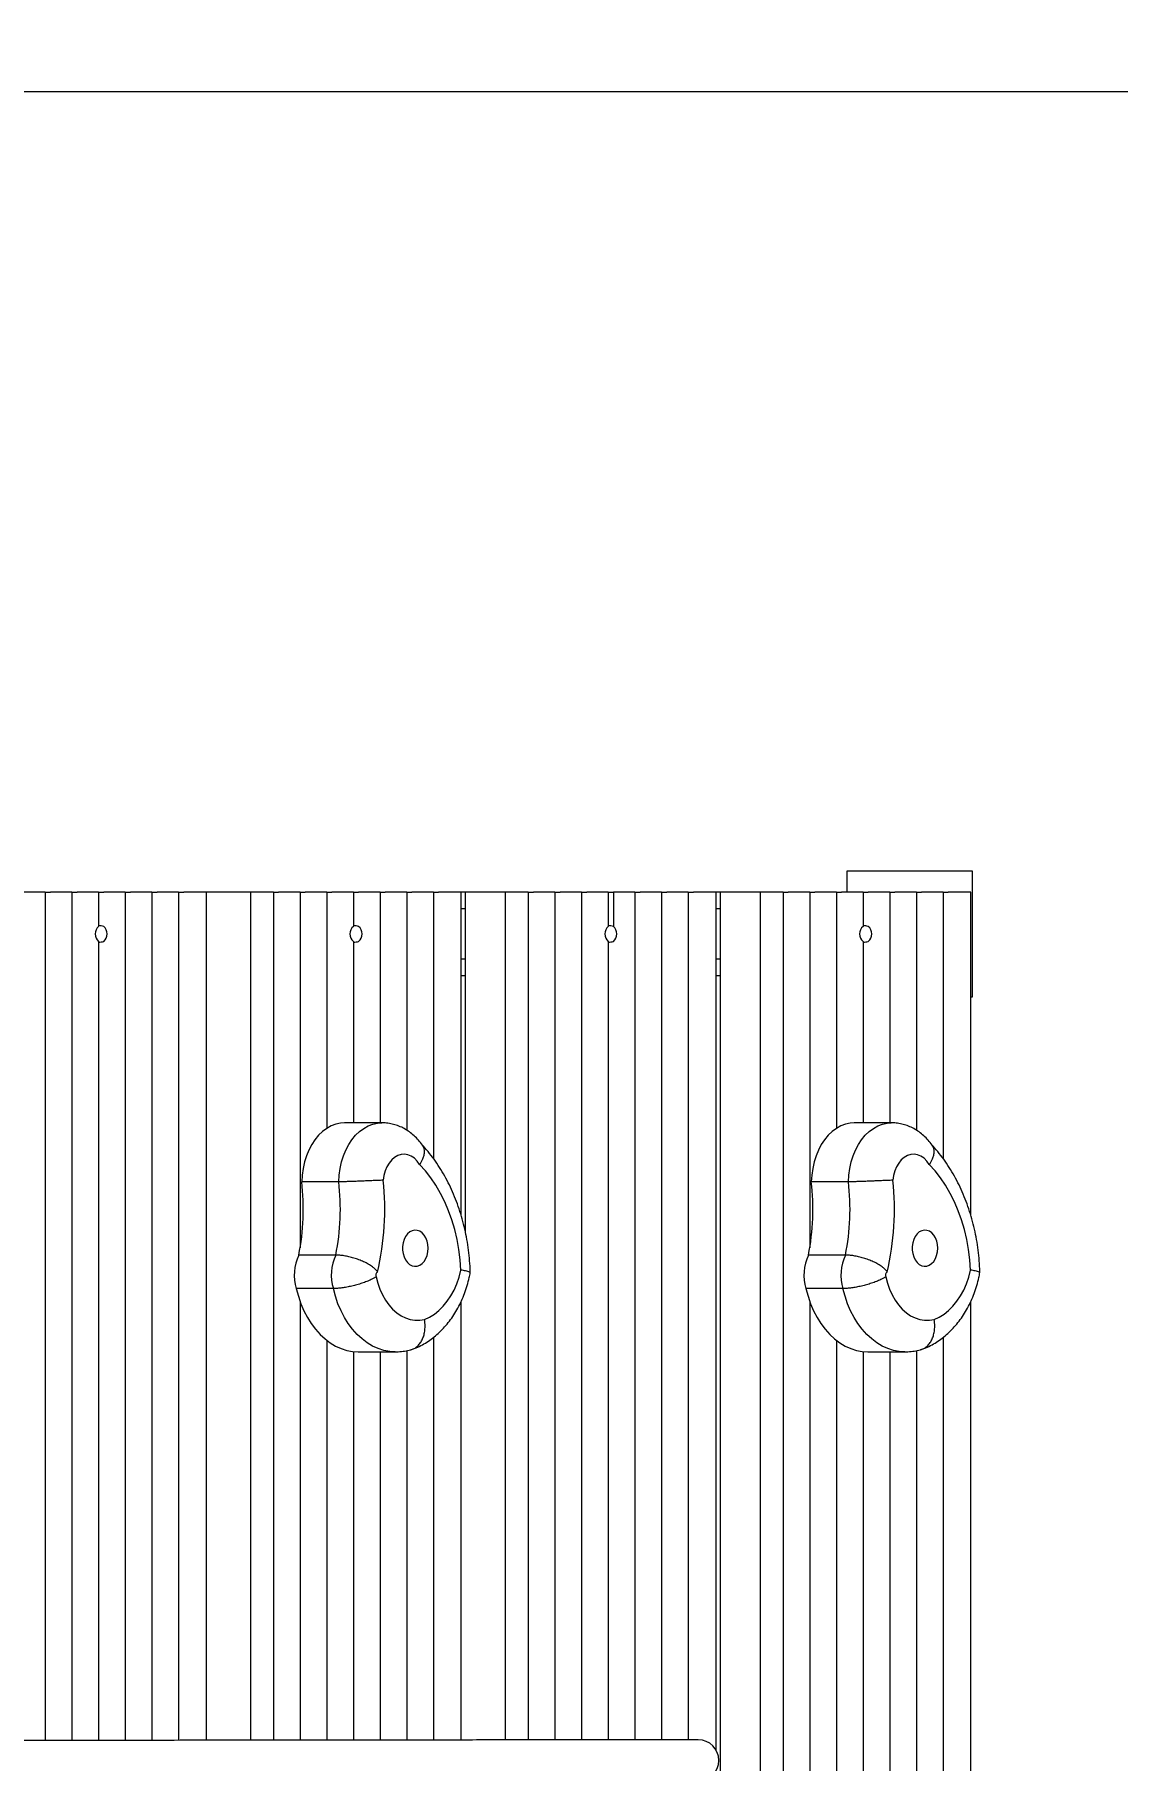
# Model space of a CAD drawing. Header units: millimetres. Extents: x -6028 to 5958, y -6064 to 4137.
# Drawn here: x 2610 to 3127, y 2169 to 2993 of the extents above; entities that cross this region are included whole.
import ezdxf

# ---------------------------------------------------------------- set-up
doc = ezdxf.new("R2010")
doc.units = ezdxf.units.MM
for name, color, linetype in [('DIKOM_ОБЪЕКТ', 7, 'Continuous'), ('DIKOM_РАЗМЕР_ЗОНА', 7, 'Continuous'), ('DIKOM_РАЗМЕР_ОБЪЕКТА', 7, 'Continuous')]:
    doc.layers.add(name, color=color, linetype=linetype)
doc.styles.add('style1', font='arial.ttf', dxfattribs={"width": 0.8})
doc.dimstyles.new('1-50', dxfattribs={"dimtxt": 300, "dimasz": 200, "dimexe": 100, "dimexo": 0, "dimgap": 100, "dimtad": 1, "dimtxsty": 'style1', "dimcen": 200, "dimclrd": 7, "dimclre": 7, "dimclrt": 7, "dimadec": 1, "dimazin": 2, "dimtfac": 1, "dimtmove": 0, "dimatfit": 2, "dimfxl": 0, "dimlwd": 25, "dimlwe": 18, "dimarcsym": 0})

# ---------------------------------------------------------------- blocks, each defined once
blk = doc.blocks.new('*D10')
at = {"layer": 'Defpoints', "color": 0, "transparency": 16777216}
for p in [(1555.59, 4137.49), (5858.35, 4137.49), (1555.59, -4898.38)]:
    blk.add_point(p, dxfattribs=at)
at = {"layer": 'DIKOM_РАЗМЕР_ЗОНА', "color": 7, "lineweight": 18, "transparency": 16777216}
for p, q in [((1555.59, 4137.49), (5958.35, 4137.49)), ((1555.59, -4898.38), (5958.35, -4898.38))]:
    blk.add_line(p, q, dxfattribs=at)
at = {"layer": 'DIKOM_РАЗМЕР_ЗОНА', "color": 7, "lineweight": 25, "transparency": 16777216}
blk.add_line((5858.35, -4698.38), (5858.35, 3937.49), dxfattribs=at)
at = {"layer": 'DIKOM_РАЗМЕР_ЗОНА', "color": 7, "transparency": 16777216}
for points in [[(5825.01, 3937.49), (5891.68, 3937.49), (5858.35, 4137.49)], [(5825.01, -4698.38), (5891.68, -4698.38), (5858.35, -4898.38)]]:
    blk.add_solid(points, dxfattribs=at)
at = {"layer": 'DIKOM_РАЗМЕР_ЗОНА', "color": 7, "transparency": 16777216, "insert": (5605.17, 52.12), "char_height": 300, "attachment_point": 5, "rotation": 90, "style": 'style1'}
blk.add_mtext('9050', dxfattribs=at)
blk = doc.blocks.new('*D11')
at = {"layer": 'Defpoints', "color": 0, "transparency": 16777216}
for p in [(259.43, 2965.58), (1920.55, -3002.33), (4022.59, -3002.33)]:
    blk.add_point(p, dxfattribs=at)
at = {"layer": 'DIKOM_РАЗМЕР_ОБЪЕКТА', "color": 7, "lineweight": 18, "transparency": 16777216}
for p, q in [((259.43, 2965.58), (4122.59, 2965.58)), ((1920.55, -3002.33), (4122.59, -3002.33))]:
    blk.add_line(p, q, dxfattribs=at)
at = {"layer": 'DIKOM_РАЗМЕР_ОБЪЕКТА', "color": 7, "lineweight": 25, "transparency": 16777216}
blk.add_line((4022.59, 2765.58), (4022.59, -2802.33), dxfattribs=at)
at = {"layer": 'DIKOM_РАЗМЕР_ОБЪЕКТА', "color": 7, "transparency": 16777216}
for points in [[(3989.25, 2765.58), (4055.92, 2765.58), (4022.59, 2965.58)], [(3989.25, -2802.33), (4055.92, -2802.33), (4022.59, -3002.33)]]:
    blk.add_solid(points, dxfattribs=at)
at = {"layer": 'DIKOM_РАЗМЕР_ОБЪЕКТА', "color": 7, "transparency": 16777216, "insert": (3769.41, -24.42), "char_height": 300, "attachment_point": 5, "rotation": 90, "style": 'style1'}
blk.add_mtext('6000', dxfattribs=at)

msp = doc.modelspace()

# ---------------------------------------------------------------- linework, layer by layer
at = {"layer": 'DIKOM_ОБЪЕКТ', "color": 7, "linetype": 'Continuous', "lineweight": 15}
for p, q in [((2997.433, 2593.494), (2997.433, 2583.494)), ((3057.433, 2593.494), (2997.433, 2593.494)), ((3057.433, 2533.494), (3057.433, 2593.494)), ((2614.823, 2583.494), (2604.545, 2583.494)), ((2614.823, 2583.494), (2614.823, 2178.534)), ((2614.823, 2583.494), (2617.273, 2583.494)), ((2627.551, 2583.494), (2617.273, 2583.494)), ((2627.551, 2583.494), (2627.551, 2178.548)), ((2627.551, 2583.494), (2630, 2583.494)), ((2640.279, 2583.494), (2630, 2583.494)), ((2640.279, 2583.494), (2640.279, 2567.099)), ((2640.279, 2583.494), (2642.728, 2583.494)), ((2653.007, 2583.494), (2642.728, 2583.494)), ((2653.007, 2583.494), (2653.007, 2178.576)), ((2653.007, 2583.494), (2655.456, 2583.494)), ((2665.735, 2583.494), (2655.456, 2583.494)), ((2665.735, 2583.494), (2665.735, 2178.59)), ((2665.735, 2583.494), (2668.184, 2583.494)), ((2678.463, 2583.494), (2668.184, 2583.494)), ((2678.463, 2583.494), (2678.463, 2178.604)), ((2678.463, 2583.494), (2680.912, 2583.494)), ((2691.708, 2583.494), (2680.912, 2583.494)), ((2691.708, 2178.618), (2691.708, 2583.494)), ((2693.83, 2583.494), (2691.708, 2583.494)), ((2712.921, 2583.494), (2693.83, 2583.494)), ((2712.921, 2178.642), (2712.921, 2583.494)), ((2723.718, 2583.494), (2712.921, 2583.494)), ((2723.718, 2583.494), (2723.718, 2178.654)), ((2723.718, 2583.494), (2726.167, 2583.494)), ((2736.445, 2583.494), (2726.167, 2583.494)), ((2736.445, 2583.494), (2736.445, 2413.703)), ((2736.445, 2583.494), (2738.895, 2583.494)), ((2749.173, 2583.494), (2738.895, 2583.494)), ((2749.173, 2583.494), (2749.173, 2470.725)), ((2749.173, 2583.494), (2751.623, 2583.494)), ((2761.901, 2583.494), (2751.623, 2583.494)), ((2761.901, 2583.494), (2761.901, 2567.099)), ((2761.901, 2583.494), (2764.351, 2583.494)), ((2774.629, 2583.494), (2764.351, 2583.494)), ((2774.629, 2583.494), (2774.629, 2473.349)), ((2774.629, 2583.494), (2777.079, 2583.494)), ((2787.357, 2583.494), (2777.079, 2583.494)), ((2787.357, 2583.494), (2787.357, 2469.805)), ((2787.357, 2583.494), (2789.807, 2583.494)), ((2800.085, 2583.494), (2789.807, 2583.494)), ((2800.085, 2583.494), (2800.085, 2456.268)), ((2800.085, 2583.494), (2802.535, 2583.494)), ((2813.331, 2583.494), (2802.535, 2583.494)), ((2813.331, 2429.149), (2813.331, 2583.494)), ((2815.452, 2583.494), (2813.331, 2583.494)), ((2815.452, 2420.64), (2815.452, 2583.494)), ((2834.544, 2583.494), (2815.452, 2583.494)), ((2834.544, 2178.779), (2834.544, 2583.494)), ((2845.34, 2583.494), (2834.544, 2583.494)), ((2845.34, 2583.494), (2845.34, 2178.791)), ((2845.34, 2583.494), (2847.789, 2583.494)), ((2858.068, 2583.494), (2847.789, 2583.494)), ((2858.068, 2583.494), (2858.068, 2178.806)), ((2858.068, 2583.494), (2860.517, 2583.494)), ((2870.796, 2583.494), (2860.517, 2583.494)), ((2870.796, 2583.494), (2870.796, 2178.821)), ((2870.796, 2583.494), (2873.245, 2583.494)), ((2883.524, 2583.494), (2873.245, 2583.494)), ((2883.524, 2583.494), (2883.524, 2567.099)), ((2883.524, 2583.494), (2885.973, 2583.494)), ((2885.973, 2583.494), (2885.973, 2567.099)), ((2896.252, 2583.494), (2885.973, 2583.494)), ((2896.252, 2583.494), (2896.252, 2178.851)), ((2896.252, 2583.494), (2898.701, 2583.494)), ((2908.98, 2583.494), (2898.701, 2583.494)), ((2908.98, 2583.494), (2908.98, 2178.866)), ((2908.98, 2583.494), (2911.429, 2583.494)), ((2921.707, 2583.494), (2911.429, 2583.494)), ((2921.707, 2583.494), (2921.707, 2178.882)), ((2921.707, 2583.494), (2924.157, 2583.494)), ((2934.953, 2583.494), (2924.157, 2583.494)), ((2934.953, 2173.972), (2934.953, 2583.494)), ((2937.074, 2583.494), (2934.953, 2583.494)), ((2937.074, 1918.657), (2937.074, 2583.494)), ((2956.166, 2583.494), (2937.074, 2583.494)), ((2956.166, 1743.494), (2956.166, 2583.494)), ((2966.962, 2583.494), (2956.166, 2583.494)), ((2966.962, 2583.494), (2966.962, 1743.494)), ((2966.962, 2583.494), (2969.412, 2583.494)), ((2979.69, 2583.494), (2969.412, 2583.494)), ((2979.69, 2583.494), (2979.69, 2413.703)), ((2979.69, 2583.494), (2982.14, 2583.494)), ((2992.418, 2583.494), (2982.14, 2583.494)), ((2992.418, 2583.494), (2992.418, 2470.725)), ((2992.418, 2583.494), (2994.868, 2583.494)), ((3005.146, 2583.494), (2994.868, 2583.494)), ((3005.146, 2583.494), (3005.146, 2567.099)), ((3005.146, 2583.494), (3007.596, 2583.494)), ((3017.874, 2583.494), (3007.596, 2583.494)), ((3017.874, 2583.494), (3017.874, 2473.349)), ((3017.874, 2583.494), (3020.323, 2583.494)), ((3030.602, 2583.494), (3020.323, 2583.494)), ((3030.602, 2583.494), (3030.602, 2469.805)), ((3030.602, 2583.494), (3033.051, 2583.494)), ((3043.33, 2583.494), (3033.051, 2583.494)), ((3043.33, 2583.494), (3043.33, 2456.268)), ((3043.33, 2583.494), (3045.779, 2583.494)), ((3056.575, 2583.494), (3045.779, 2583.494)), ((3056.575, 2429.149), (3056.575, 2583.494)), ((2815.452, 2575.494), (2813.331, 2575.494)), ((2937.074, 2575.494), (2934.953, 2575.494)), ((2640.279, 2559.888), (2640.279, 2178.562)), ((2761.901, 2559.888), (2761.901, 2473.349)), ((2883.524, 2559.888), (2883.524, 2178.836)), ((3005.146, 2559.888), (3005.146, 2473.349)), ((2815.452, 2551.494), (2813.331, 2551.494)), ((2937.074, 2551.494), (2934.953, 2551.494)), ((2815.452, 2543.494), (2813.331, 2543.494)), ((2937.074, 2543.494), (2934.953, 2543.494)), ((3056.575, 2533.494), (3057.433, 2533.494)), ((2775.375, 2473.349), (2757.698, 2473.349)), ((3018.62, 2473.349), (3000.943, 2473.349)), ((2754.874, 2445.206), (2737.196, 2445.206)), ((2998.119, 2445.206), (2980.441, 2445.206)), ((2753.474, 2410.223), (2735.796, 2410.223)), ((2996.719, 2410.223), (2979.041, 2410.223)), ((2752.31, 2394.239), (2734.633, 2394.239)), ((2995.555, 2394.239), (2977.877, 2394.239)), ((2736.445, 2388.078), (2736.445, 2178.668)), ((2813.331, 2178.754), (2813.331, 2388.134)), ((2979.69, 2388.078), (2979.69, 1743.494)), ((3056.575, 1743.494), (3056.575, 2388.134)), ((2749.173, 2369.495), (2749.173, 2178.682)), ((2787.357, 2364.634), (2787.357, 2178.725)), ((2800.085, 2370.912), (2800.085, 2178.739)), ((2992.418, 2369.495), (2992.418, 1743.494)), ((3030.602, 2364.634), (3030.602, 1743.494)), ((3043.33, 2370.912), (3043.33, 1743.494)), ((2761.901, 2364.184), (2761.901, 2178.696)), ((2764.119, 2364.072), (2781.796, 2364.072)), ((2774.629, 2364.072), (2774.629, 2178.71)), ((3005.146, 2364.184), (3005.146, 1767.099)), ((3007.363, 2364.072), (3025.041, 2364.072)), ((3017.874, 2364.072), (3017.874, 1743.494))]:
    msp.add_line(p, q, dxfattribs=at)
at = {"layer": 'DIKOM_ОБЪЕКТ', "color": 7, "linetype": 'Continuous', "lineweight": 15, "flags": 128}
for points in [[(2757.698, 2473.349), (2755.716, 2473.213), (2753.465, 2472.725), (2751.266, 2471.886), (2749.146, 2470.708), (2747.132, 2469.204), (2745.248, 2467.395), (2743.518, 2465.3), (2741.962, 2462.948), (2740.601, 2460.366), (2739.45, 2457.587), (2738.524, 2454.644), (2737.835, 2451.574), (2737.391, 2448.415), (2737.196, 2445.206)], [(2754.874, 2445.206), (2755.068, 2448.415), (2755.513, 2451.574), (2756.202, 2454.644), (2757.128, 2457.587), (2758.278, 2460.366), (2759.64, 2462.948), (2761.196, 2465.3), (2762.926, 2467.395), (2764.81, 2469.204), (2766.824, 2470.708), (2768.944, 2471.886), (2771.143, 2472.725), (2773.394, 2473.213), (2775.38, 2473.349)], [(3000.943, 2473.349), (2998.961, 2473.213), (2996.71, 2472.725), (2994.511, 2471.886), (2992.391, 2470.708), (2990.377, 2469.204), (2988.493, 2467.395), (2986.763, 2465.3), (2985.207, 2462.948), (2983.846, 2460.366), (2982.695, 2457.587), (2981.769, 2454.644), (2981.08, 2451.574), (2980.635, 2448.415), (2980.441, 2445.206)], [(2998.119, 2445.206), (2998.313, 2448.415), (2998.757, 2451.574), (2999.447, 2454.644), (3000.372, 2457.587), (3001.523, 2460.366), (3002.885, 2462.948), (3004.44, 2465.3), (3006.171, 2467.395), (3008.055, 2469.204), (3010.069, 2470.708), (3012.189, 2471.886), (3014.387, 2472.725), (3016.639, 2473.213), (3018.625, 2473.349)], [(2793.494, 2453.471), (2792.327, 2455.098), (2790.986, 2456.43), (2789.508, 2457.432), (2787.933, 2458.075), (2786.305, 2458.342), (2784.668, 2458.225), (2783.068, 2457.729), (2781.547, 2456.866), (2780.147, 2455.66), (2778.907, 2454.144), (2777.861, 2452.36), (2777.037, 2450.356), (2776.459, 2448.188), (2776.141, 2445.914)], [(3036.739, 2453.471), (3035.571, 2455.098), (3034.23, 2456.43), (3032.752, 2457.432), (3031.178, 2458.075), (3029.55, 2458.342), (3027.913, 2458.225), (3026.312, 2457.729), (3024.791, 2456.866), (3023.392, 2455.66), (3022.152, 2454.144), (3021.106, 2452.36), (3020.282, 2450.356), (3019.703, 2448.188), (3019.386, 2445.914)], [(2813.217, 2403.076), (2812.857, 2408.007), (2812.244, 2412.887), (2811.38, 2417.691), (2810.269, 2422.393), (2808.918, 2426.967), (2807.335, 2431.388), (2805.526, 2435.634), (2803.503, 2439.682), (2801.275, 2443.509), (2798.856, 2447.096), (2796.257, 2450.422), (2793.494, 2453.471)], [(3056.461, 2403.076), (3056.102, 2408.007), (3055.489, 2412.887), (3054.625, 2417.691), (3053.514, 2422.393), (3052.163, 2426.967), (3050.579, 2431.388), (3048.771, 2435.634), (3046.748, 2439.682), (3044.52, 2443.509), (3042.101, 2447.096), (3039.502, 2450.422), (3036.739, 2453.471)], [(2789.895, 2421.85), (2788.736, 2421.247), (2787.687, 2420.327), (2786.791, 2419.128), (2786.083, 2417.697), (2785.594, 2416.095), (2785.343, 2414.386), (2785.34, 2412.64), (2785.586, 2410.93), (2786.07, 2409.324), (2786.773, 2407.889), (2787.666, 2406.684), (2788.712, 2405.757), (2789.868, 2405.147), (2791.088, 2404.879), (2792.32, 2404.963), (2793.516, 2405.397), (2794.625, 2406.162), (2795.603, 2407.228), (2796.409, 2408.55), (2797.011, 2410.074), (2797.383, 2411.738), (2797.51, 2413.474), (2797.388, 2415.211), (2797.021, 2416.878), (2796.425, 2418.406), (2795.623, 2419.733), (2794.649, 2420.804), (2793.542, 2421.577), (2792.348, 2422.018), (2791.115, 2422.11), (2789.895, 2421.85)], [(3033.139, 2421.85), (3031.981, 2421.247), (3030.932, 2420.327), (3030.035, 2419.128), (3029.328, 2417.697), (3028.839, 2416.095), (3028.588, 2414.386), (3028.585, 2412.64), (3028.831, 2410.93), (3029.315, 2409.324), (3030.018, 2407.889), (3030.91, 2406.684), (3031.956, 2405.757), (3033.113, 2405.147), (3034.332, 2404.879), (3035.565, 2404.963), (3036.761, 2405.397), (3037.87, 2406.162), (3038.848, 2407.228), (3039.654, 2408.55), (3040.255, 2410.074), (3040.627, 2411.738), (3040.755, 2413.474), (3040.633, 2415.211), (3040.266, 2416.878), (3039.669, 2418.406), (3038.868, 2419.733), (3037.893, 2420.804), (3036.786, 2421.577), (3035.592, 2422.018), (3034.36, 2422.11), (3033.139, 2421.85)], [(2772.778, 2399.905), (2773.539, 2396.853), (2774.537, 2393.939), (2775.758, 2391.202), (2777.189, 2388.675), (2778.811, 2386.391), (2780.603, 2384.377), (2782.542, 2382.659), (2784.606, 2381.258), (2786.767, 2380.193), (2789, 2379.476), (2791.274, 2379.116), (2793.563, 2379.119), (2795.838, 2379.483)], [(2795.838, 2379.483), (2798.225, 2380.584), (2800.523, 2382.016), (2802.709, 2383.766), (2804.76, 2385.815), (2806.656, 2388.143), (2808.379, 2390.728), (2809.91, 2393.542), (2811.236, 2396.559), (2812.341, 2399.747), (2813.217, 2403.076)], [(3016.022, 2399.905), (3016.784, 2396.853), (3017.781, 2393.939), (3019.003, 2391.202), (3020.434, 2388.675), (3022.055, 2386.391), (3023.847, 2384.377), (3025.787, 2382.659), (3027.851, 2381.258), (3030.012, 2380.193), (3032.244, 2379.476), (3034.519, 2379.116), (3036.808, 2379.119), (3039.082, 2379.483)], [(3039.082, 2379.483), (3041.47, 2380.584), (3043.768, 2382.016), (3045.953, 2383.766), (3048.004, 2385.815), (3049.901, 2388.143), (3051.623, 2390.728), (3053.155, 2393.542), (3054.48, 2396.559), (3055.586, 2399.747), (3056.461, 2403.076)], [(2734.633, 2394.239), (2735.623, 2390.552), (2736.845, 2387.005), (2738.286, 2383.627), (2739.936, 2380.446), (2741.781, 2377.487), (2743.806, 2374.775), (2745.995, 2372.33), (2748.331, 2370.173), (2750.794, 2368.322), (2753.365, 2366.79), (2756.023, 2365.591), (2758.746, 2364.735), (2761.512, 2364.227), (2764.119, 2364.072)], [(2781.788, 2364.072), (2779.189, 2364.227), (2776.423, 2364.735), (2773.7, 2365.591), (2771.043, 2366.79), (2768.472, 2368.322), (2766.009, 2370.173), (2763.673, 2372.33), (2761.484, 2374.775), (2759.458, 2377.487), (2757.613, 2380.446), (2755.963, 2383.627), (2754.522, 2387.005), (2753.301, 2390.552), (2752.31, 2394.239)], [(2977.877, 2394.239), (2978.868, 2390.552), (2980.089, 2387.005), (2981.531, 2383.627), (2983.18, 2380.446), (2985.025, 2377.487), (2987.051, 2374.775), (2989.24, 2372.33), (2991.576, 2370.173), (2994.039, 2368.322), (2996.61, 2366.79), (2999.267, 2365.591), (3001.99, 2364.735), (3004.757, 2364.227), (3007.363, 2364.072)], [(3025.033, 2364.072), (3022.434, 2364.227), (3019.668, 2364.735), (3016.945, 2365.591), (3014.287, 2366.79), (3011.717, 2368.322), (3009.253, 2370.173), (3006.918, 2372.33), (3004.728, 2374.775), (3002.703, 2377.487), (3000.858, 2380.446), (2999.208, 2383.627), (2997.767, 2387.005), (2996.546, 2390.552), (2995.555, 2394.239)]]:
    msp.add_lwpolyline(points, dxfattribs=at)
at = {"layer": 'DIKOM_ОБЪЕКТ', "color": 7, "linetype": 'Continuous', "lineweight": 15}
for centre, radius, start, end in [((2643.385, 2563.494), 4.759, 130.747753, 229.252247), ((2639.622, 2563.494), 4.759, 310.74885, 49.25115), ((2765.008, 2563.494), 4.759, 130.74885, 229.25115), ((2761.244, 2563.494), 4.759, 310.747753, 49.252247), ((2886.63, 2563.494), 4.759, 130.747753, 229.252247), ((2882.867, 2563.494), 4.759, 310.747753, 49.252247), ((3008.253, 2563.494), 4.759, 130.747753, 229.252247), ((3004.489, 2563.494), 4.759, 310.74885, 49.25115), ((2627.631, 2432.072), 110.35, 348.580123, 6.835668), ((2645.312, 2432.072), 110.346, 348.579864, 6.835926), ((2646.067, 2432.072), 130.808, 346.771131, 6.074519), ((2870.876, 2432.072), 110.35, 348.580123, 6.835668), ((2888.554, 2432.072), 110.35, 348.580123, 6.835668), ((2889.312, 2432.072), 130.808, 346.771131, 6.074519), ((2755.796, 2400.733), 22.137, 154.614745, 197.057793), ((2773.473, 2400.733), 22.137, 154.614745, 197.057793), ((2999.041, 2400.733), 22.137, 154.614588, 197.057101), ((3016.718, 2400.733), 22.137, 154.614588, 197.057101), ((2774.067, 2400.748), 1.54, 115.497135, 213.145211), ((3017.312, 2400.748), 1.54, 115.49227, 213.150075), ((2926.404, 2168.987), 9.9, 270.262285, 89.763242)]:
    msp.add_arc(centre, radius, start, end, dxfattribs=at)
for centre, start_param, end_param in [((2639.382, 2563.494), 1.1229639, 1.454509), ((2761.005, 2563.494), 1.1229639, 1.454509), ((2882.627, 2563.494), 1.1229639, 1.454509), ((3004.249, 2563.494), 1.1229639, 1.454509), ((2639.382, 2563.494), 4.8286763, 5.1602214), ((2761.005, 2563.494), 4.8286763, 5.1602214), ((2882.627, 2563.494), 4.8286763, 5.1602214), ((3004.249, 2563.494), 4.8286763, 5.1602214)]:
    msp.add_ellipse(centre, major_axis=(7.727, 0), ratio=0.5176381, start_param=start_param, end_param=end_param, dxfattribs=at)
for points, knots in [([(2794.843, 2462.591), (2794.827, 2462.616), (2794.268, 2463.492), (2792.981, 2465.071), (2790.92, 2467.217), (2788.643, 2469.061), (2786.214, 2470.595), (2783.669, 2471.796), (2781.046, 2472.671), (2778.382, 2473.178), (2776.482, 2473.389), (2775.487, 2473.338), (2775.381, 2473.332)], [0, 0, 0, 0, 0.00384013, 0.13287072, 0.26129283, 0.3877396, 0.51186062, 0.63356421, 0.75298858, 0.87039703, 0.98614644, 1, 1, 1, 1]), ([(3038.087, 2462.591), (3038.071, 2462.616), (3037.513, 2463.492), (3036.225, 2465.071), (3034.165, 2467.217), (3031.887, 2469.061), (3029.459, 2470.595), (3026.913, 2471.796), (3024.29, 2472.671), (3021.627, 2473.178), (3019.727, 2473.389), (3018.732, 2473.338), (3018.625, 2473.332)], [0, 0, 0, 0, 0.0038401, 0.1328707, 0.2612893, 0.3877398, 0.5118569, 0.6335644, 0.7529887, 0.8703972, 0.9861418, 1, 1, 1, 1]), ([(2794.807, 2462.567), (2794.894, 2462.464), (2795.265, 2462.024), (2795.583, 2460.977), (2795.731, 2459.481), (2795.488, 2457.783), (2794.829, 2455.791), (2794.041, 2454.316), (2793.502, 2453.483), (2793.494, 2453.471)], [0, 0, 0, 0, 0.053194, 0.2276917, 0.407226, 0.5821742, 0.7621563, 0.9964411, 1, 1, 1, 1]), ([(2817.659, 2401.851), (2817.642, 2402.434), (2817.576, 2404.731), (2817.286, 2408.732), (2816.702, 2413.824), (2815.874, 2418.862), (2814.812, 2423.828), (2813.517, 2428.703), (2811.993, 2433.469), (2810.242, 2438.108), (2808.27, 2442.601), (2806.081, 2446.931), (2803.681, 2451.076), (2801.081, 2455.023), (2798.28, 2458.74), (2796.037, 2461.41), (2794.705, 2462.8), (2794.419, 2463.098)], [0, 0, 0, 0, 0.0249178, 0.0981279, 0.1713822, 0.2446842, 0.318045, 0.3914735, 0.4649729, 0.5385416, 0.6121699, 0.6858392, 0.7595066, 0.8331252, 0.9066317, 0.9799521, 1, 1, 1, 1]), ([(3038.052, 2462.567), (3038.139, 2462.464), (3038.509, 2462.024), (3038.827, 2460.977), (3038.976, 2459.481), (3038.733, 2457.783), (3038.074, 2455.791), (3037.286, 2454.316), (3036.747, 2453.483), (3036.739, 2453.471)], [0, 0, 0, 0, 0.0531971, 0.2276944, 0.4072283, 0.5821754, 0.762157, 0.9964414, 1, 1, 1, 1]), ([(3060.903, 2401.851), (3060.887, 2402.434), (3060.82, 2404.731), (3060.531, 2408.732), (3059.946, 2413.824), (3059.118, 2418.862), (3058.057, 2423.828), (3056.762, 2428.703), (3055.238, 2433.469), (3053.487, 2438.108), (3051.515, 2442.601), (3049.325, 2446.931), (3046.926, 2451.077), (3044.326, 2455.023), (3041.525, 2458.74), (3039.282, 2461.41), (3037.95, 2462.8), (3037.664, 2463.098)], [0, 0, 0, 0, 0.0249178, 0.0981279, 0.1713822, 0.2446843, 0.3180455, 0.3914735, 0.4649729, 0.5385416, 0.6121707, 0.6858399, 0.7595066, 0.8331251, 0.9066316, 0.9799521, 1, 1, 1, 1]), ([(2776.141, 2445.914), (2776.129, 2445.914), (2775.321, 2445.894), (2773.759, 2445.84), (2771.25, 2445.735), (2768.842, 2445.629), (2766.321, 2445.52), (2763.803, 2445.417), (2761.309, 2445.328), (2758.961, 2445.26), (2756.754, 2445.215), (2755.507, 2445.209), (2754.874, 2445.206)], [0, 0, 0, 0, 0.0020454, 0.145145, 0.2509354, 0.3597558, 0.4650832, 0.5734326, 0.6785534, 0.7867062, 0.8918268, 1, 1, 1, 1]), ([(3019.386, 2445.914), (3019.374, 2445.914), (3018.565, 2445.894), (3017.004, 2445.84), (3014.495, 2445.735), (3012.087, 2445.629), (3009.565, 2445.52), (3007.048, 2445.417), (3004.554, 2445.328), (3002.206, 2445.26), (2999.998, 2445.215), (2998.751, 2445.209), (2998.119, 2445.206)], [0, 0, 0, 0, 0.002045, 0.1451491, 0.2509396, 0.3597597, 0.4650824, 0.573432, 0.6785528, 0.786706, 0.8918266, 1, 1, 1, 1]), ([(2773.404, 2402.138), (2773.4, 2402.144), (2773.105, 2402.643), (2772.351, 2403.518), (2770.879, 2404.748), (2769.013, 2405.94), (2766.816, 2407.052), (2764.474, 2408.014), (2762.106, 2408.804), (2759.733, 2409.434), (2757.475, 2409.882), (2755.33, 2410.169), (2754.099, 2410.205), (2753.474, 2410.223)], [0, 0, 0, 0, 0.0010802, 0.081257, 0.1643754, 0.2682227, 0.3751093, 0.4780706, 0.5839572, 0.6864843, 0.7919587, 0.8944868, 1, 1, 1, 1]), ([(3016.649, 2402.138), (3016.645, 2402.144), (3016.349, 2402.644), (3015.595, 2403.518), (3014.123, 2404.748), (3012.258, 2405.94), (3010.061, 2407.052), (3007.718, 2408.014), (3005.351, 2408.804), (3002.978, 2409.434), (3000.72, 2409.882), (2998.575, 2410.169), (2997.343, 2410.205), (2996.719, 2410.223)], [0, 0, 0, 0, 0.0010799, 0.0812567, 0.1643754, 0.2682226, 0.3751135, 0.4780702, 0.5839568, 0.6864887, 0.7919581, 0.894491, 1, 1, 1, 1]), ([(2772.778, 2399.905), (2772.769, 2399.899), (2772.062, 2399.381), (2770.626, 2398.613), (2768.277, 2397.596), (2765.983, 2396.768), (2763.559, 2396.026), (2761.117, 2395.399), (2758.681, 2394.889), (2756.373, 2394.521), (2754.189, 2394.284), (2752.943, 2394.254), (2752.31, 2394.239)], [0, 0, 0, 0, 0.0016806, 0.1432304, 0.2488642, 0.3575539, 0.4631152, 0.571736, 0.6772729, 0.7858675, 0.8914028, 1, 1, 1, 1]), ([(2790.017, 2365.269), (2790.628, 2365.499), (2792.261, 2366.114), (2794.826, 2367.377), (2797.682, 2369.093), (2800.416, 2371.094), (2803.018, 2373.364), (2805.471, 2375.896), (2807.76, 2378.677), (2809.867, 2381.69), (2811.778, 2384.916), (2813.479, 2388.332), (2814.96, 2391.913), (2816.202, 2395.636), (2817.096, 2398.952), (2817.498, 2401.042), (2817.648, 2401.825)], [0, 0, 0, 0, 0.043057, 0.1150842, 0.1875775, 0.2608887, 0.3350977, 0.4102209, 0.4862148, 0.5629717, 0.6403482, 0.7181874, 0.7963373, 0.8746698, 0.9530816, 1, 1, 1, 1]), ([(2817.625, 2401.85), (2817.637, 2401.868), (2817.689, 2401.948), (2817.358, 2402.125), (2816.626, 2402.378), (2815.325, 2402.692), (2814.057, 2402.933), (2813.226, 2403.075), (2813.217, 2403.076)], [0, 0, 0, 0, 0.0602971, 0.2746897, 0.485157, 0.7015796, 0.9965864, 1, 1, 1, 1]), ([(3016.022, 2399.905), (3016.014, 2399.899), (3015.307, 2399.381), (3013.87, 2398.613), (3011.522, 2397.596), (3009.228, 2396.768), (3006.803, 2396.026), (3004.361, 2395.399), (3001.926, 2394.889), (2999.618, 2394.521), (2997.434, 2394.284), (2996.187, 2394.254), (2995.555, 2394.239)], [0, 0, 0, 0, 0.0016809, 0.1432306, 0.2488635, 0.3575576, 0.4631185, 0.571734, 0.6772704, 0.7858646, 0.8914002, 1, 1, 1, 1]), ([(3033.262, 2365.269), (3033.873, 2365.499), (3035.506, 2366.114), (3038.071, 2367.377), (3040.927, 2369.093), (3043.661, 2371.094), (3046.263, 2373.364), (3048.716, 2375.896), (3051.004, 2378.677), (3053.112, 2381.69), (3055.023, 2384.916), (3056.724, 2388.332), (3058.205, 2391.913), (3059.447, 2395.636), (3060.341, 2398.952), (3060.742, 2401.042), (3060.893, 2401.825)], [0, 0, 0, 0, 0.043055, 0.1150842, 0.1875758, 0.2608886, 0.3350977, 0.410221, 0.4862134, 0.5629705, 0.6403482, 0.7181874, 0.7963373, 0.8746699, 0.9530811, 1, 1, 1, 1]), ([(3060.87, 2401.85), (3060.881, 2401.868), (3060.933, 2401.948), (3060.603, 2402.125), (3059.87, 2402.378), (3058.57, 2402.692), (3057.301, 2402.933), (3056.471, 2403.075), (3056.461, 2403.076)], [0, 0, 0, 0, 0.0602968, 0.274688, 0.4851523, 0.7015737, 0.9965859, 1, 1, 1, 1]), ([(2789.403, 2365.087), (2789.913, 2365.25), (2790.97, 2365.588), (2792.401, 2366.6), (2793.674, 2367.963), (2794.715, 2369.677), (2795.48, 2371.649), (2795.959, 2373.863), (2796.15, 2376.451), (2796.008, 2378.374), (2795.842, 2379.458), (2795.838, 2379.483)], [0, 0, 0, 0, 0.1115637, 0.2312139, 0.3543351, 0.4740097, 0.5971537, 0.7168909, 0.840096, 0.9962054, 1, 1, 1, 1]), ([(3032.648, 2365.087), (3033.158, 2365.25), (3034.215, 2365.588), (3035.646, 2366.6), (3036.919, 2367.963), (3037.96, 2369.677), (3038.725, 2371.649), (3039.204, 2373.863), (3039.394, 2376.451), (3039.254, 2378.374), (3039.086, 2379.458), (3039.082, 2379.483)], [0, 0, 0, 0, 0.1115598, 0.2312133, 0.3543348, 0.4740096, 0.5971515, 0.7168901, 0.840095, 0.9962045, 1, 1, 1, 1]), ([(2781.788, 2364.112), (2782.291, 2364.104), (2783.809, 2364.079), (2786.288, 2364.38), (2788.317, 2364.776), (2789.332, 2365.049), (2789.408, 2365.07)], [0, 0, 0, 0, 0.1958497, 0.5913798, 0.9692024, 1, 1, 1, 1]), ([(3025.033, 2364.112), (3025.536, 2364.104), (3027.054, 2364.079), (3029.532, 2364.38), (3031.562, 2364.776), (3032.576, 2365.049), (3032.653, 2365.07)], [0, 0, 0, 0, 0.1958594, 0.5913729, 0.9692028, 1, 1, 1, 1]), ([(2926.435, 2178.887), (2923.307, 2178.884), (2917.2, 2178.876), (2908.238, 2178.866), (2899.68, 2178.855), (2891.515, 2178.846), (2883.737, 2178.836), (2876.345, 2178.828), (2869.517, 2178.82), (2863.239, 2178.812), (2857.5, 2178.806), (2852.104, 2178.799), (2847.06, 2178.793), (2842.377, 2178.788), (2834.394, 2178.779), (2822.682, 2178.765), (2806.593, 2178.747), (2789.137, 2178.727), (2770.237, 2178.705), (2750.003, 2178.683), (2729.038, 2178.659), (2707.435, 2178.636), (2684.831, 2178.611), (2661.277, 2178.585), (2636.823, 2178.558), (2611.998, 2178.531), (2586.926, 2178.504), (2561.391, 2178.476), (2538.74, 2178.452), (2519.14, 2178.431), (2502.88, 2178.413), (2486.221, 2178.396), (2469.122, 2178.377), (2451.544, 2178.359), (2433.444, 2178.34), (2414.78, 2178.321), (2395.409, 2178.301), (2375.269, 2178.28), (2354.426, 2178.259), (2333.157, 2178.237), (2311.584, 2178.215), (2289.965, 2178.194), (2268.422, 2178.172), (2247.078, 2178.15), (2225.95, 2178.129), (2206.846, 2178.109), (2189.791, 2178.092), (2174.747, 2178.076), (2160.135, 2178.061), (2146.023, 2178.047), (2132.485, 2178.032), (2119.592, 2178.019), (2107.419, 2178.006), (2095.917, 2177.993), (2085.039, 2177.981), (2074.732, 2177.97), (2064.946, 2177.959), (2054.071, 2177.947), (2042.349, 2177.933), (2029.917, 2177.919), (2018.058, 2177.905), (2006.727, 2177.892), (1995.851, 2177.879), (1985.431, 2177.866), (1975.487, 2177.854), (1966.794, 2177.844), (1959.223, 2177.835), (1952.662, 2177.827), (1947.292, 2177.82), (1942.909, 2177.815), (1939.328, 2177.811), (1935.366, 2177.806), (1931.016, 2177.8), (1926.348, 2177.795), (1921.336, 2177.789), (1915.951, 2177.782), (1910.043, 2177.775), (1903.531, 2177.767), (1896.31, 2177.759), (1889.403, 2177.751), (1882.988, 2177.743), (1877.601, 2177.737), (1874.423, 2177.734), (1872.933, 2177.732)], [0, 0, 0, 0, 0.0129511, 0.0252864, 0.0370043, 0.0481039, 0.0585848, 0.0684469, 0.0776908, 0.0856218, 0.0930345, 0.0999295, 0.1063078, 0.11217, 0.1175183, 0.1359966, 0.1548026, 0.1739398, 0.1947222, 0.2155108, 0.2363046, 0.2571156, 0.2779359, 0.300036, 0.3221674, 0.3443616, 0.366619, 0.388892, 0.4111703, 0.4242829, 0.4373725, 0.4504329, 0.4634592, 0.4764521, 0.4894167, 0.5023633, 0.5153051, 0.5284806, 0.5416788, 0.5549188, 0.5682057, 0.5815366, 0.5946701, 0.6078376, 0.6210281, 0.6342084, 0.644168, 0.6540976, 0.6639935, 0.6738559, 0.6836912, 0.6935125, 0.7033394, 0.7131887, 0.7230662, 0.732976, 0.7429164, 0.7528809, 0.767847, 0.7827926, 0.7976815, 0.8125219, 0.8273271, 0.8420966, 0.8565389, 0.8705326, 0.8806925, 0.8906078, 0.9002853, 0.9051549, 0.9105968, 0.9166119, 0.9232015, 0.9303654, 0.9376773, 0.945501, 0.9538343, 0.9626756, 0.9720245, 0.9818838, 0.9880476, 0.9943967, 1, 1, 1, 1])]:
    msp.add_open_spline(points, degree=3, knots=knots, dxfattribs=at)

# ---------------------------------------------------------------- dimensions: what is measured, and where the dimension line sits
at = {"layer": 'DIKOM_РАЗМЕР_ЗОНА'}
dim = msp.add_linear_dim(base=(5858.345, 4137.494), p1=(1555.593, -4898.379), p2=(1555.593, 4137.494), angle=90, text='9050', dimstyle='1-50', dxfattribs=at)
dim.commit()
dim.dimension.update_dxf_attribs({"geometry": '*D10', "text_midpoint": (5858.345, 52.12), "dimtype": 160})
at = {"layer": 'DIKOM_РАЗМЕР_ОБЪЕКТА'}
dim = msp.add_linear_dim(base=(4022.586, -3002.33), p1=(259.433, 2965.575), p2=(1920.546, -3002.33), angle=90, text='6000', dimstyle='1-50', dxfattribs=at)
dim.commit()
dim.dimension.update_dxf_attribs({"geometry": '*D11', "text_midpoint": (4022.586, -24.423), "dimtype": 160})

doc.saveas('drawing.dxf')
